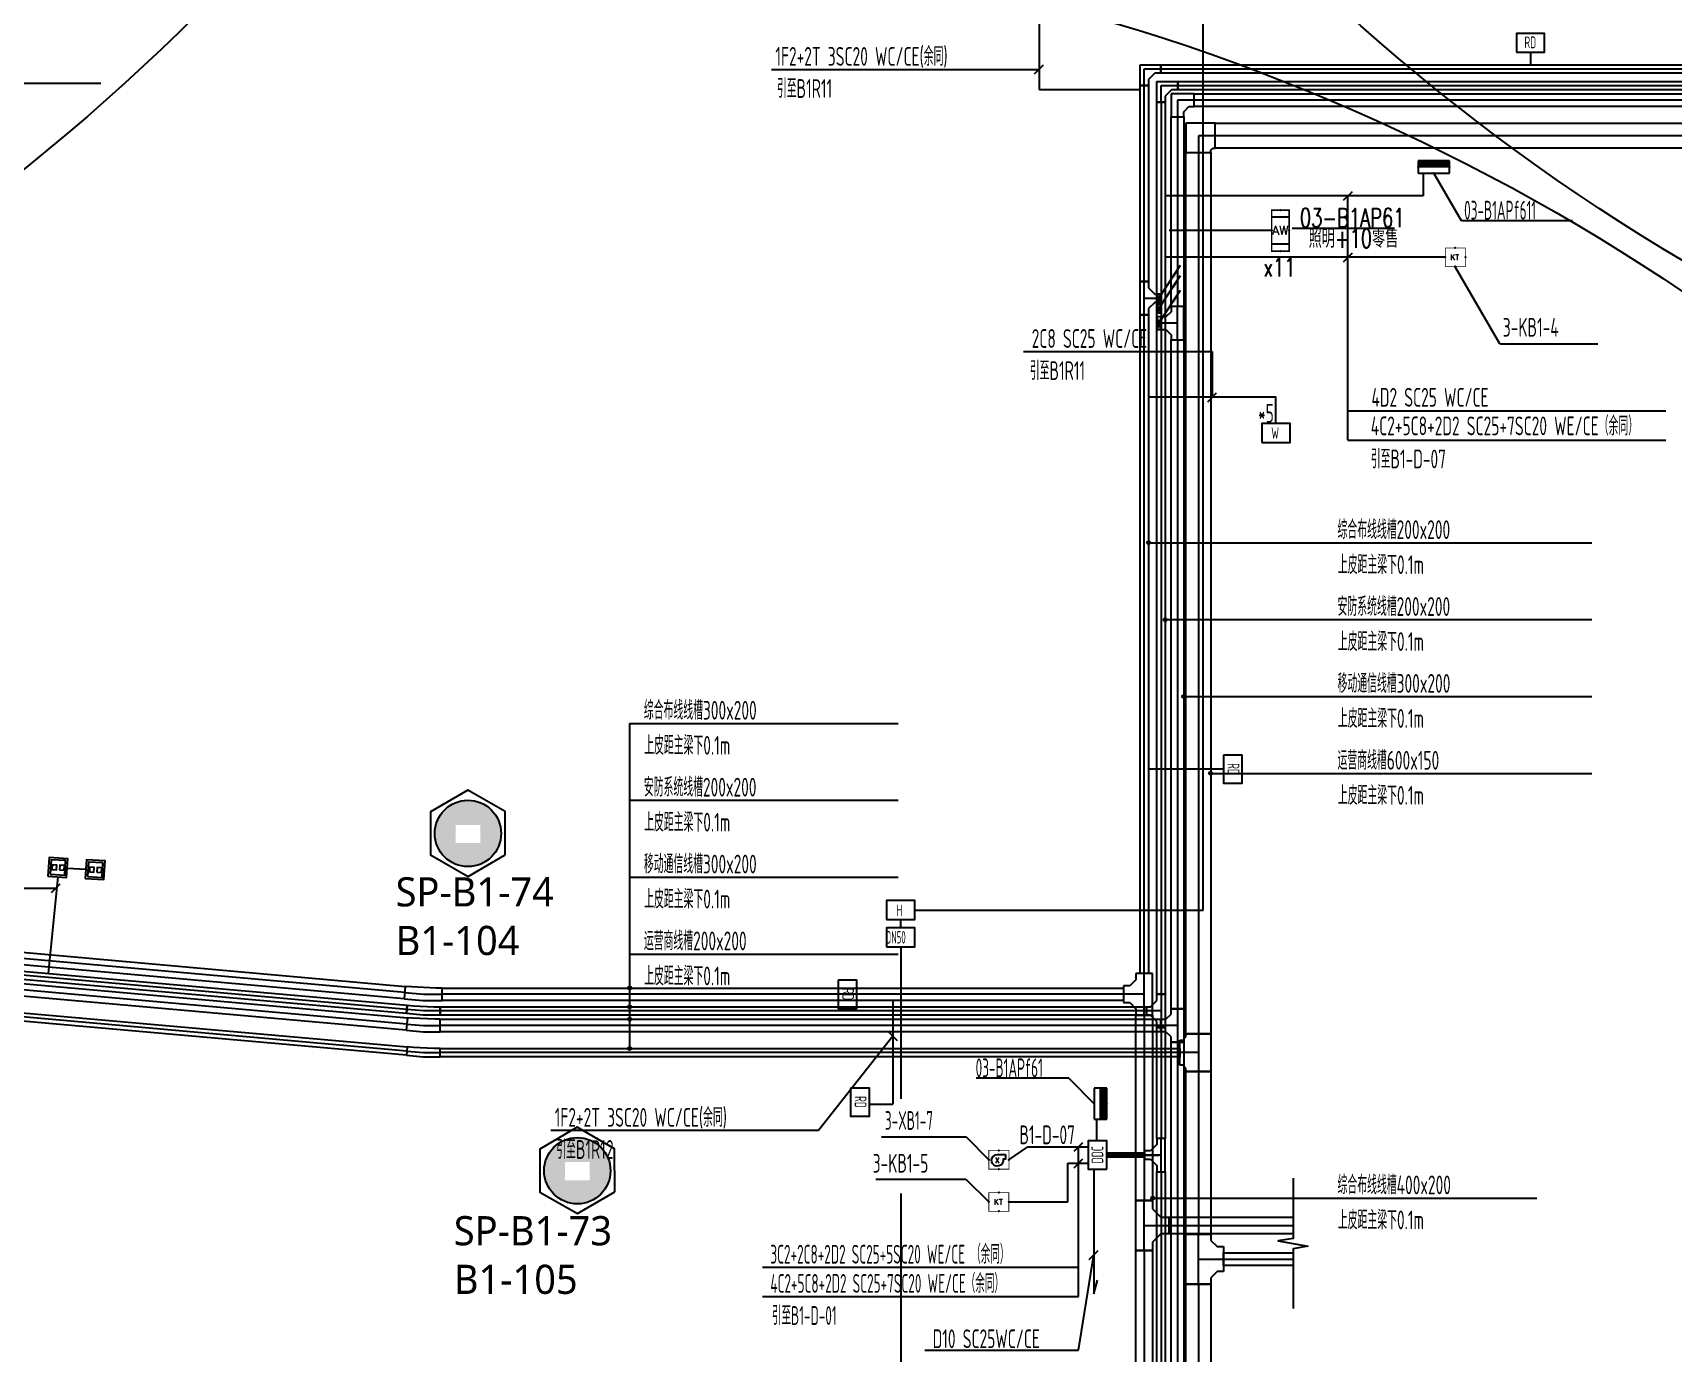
# Model space of a CAD drawing. Extents: x 0 to 3879896, y -114000 to 391286.
# Drawn here: x 2031749 to 2071112, y 225139 to 256818 of the extents above; entities that cross this region are included whole.
import ezdxf
from ezdxf.enums import TextEntityAlignment as Align

# ---------------------------------------------------------------- set-up
doc = ezdxf.new("R2010")
doc.units = 0
doc.header["$LTSCALE"] = 1000
doc.header["$MEASUREMENT"] = 0
doc.layers.get('0').update_dxf_attribs({"linetype": 'CONTINUOUS'})
for name, color, linetype in [('AP', 7, 'CONTINUOUS'), ('CABLETRAY_DOTE', 5, 'CONTINUOUS'), ('CABLETRAY_WEAK', 6, 'CONTINUOUS'), ('T-BAS', 11, '485_LINE'), ('T-BSA TEXT', 7, '485_LINE'), ('T-C-CHANNELS', 30, 'CONTINUOUS'), ('T-I-CHANNELS', 2, 'CONTINUOUS'), ('T-METER DATA', 150, 'C_LINE'), ('T-R-INTEGRATE', 1, 'CONTINUOUS'), ('T-SYSTEM BLOCK', 4, 'CONTINUOUS'), ('T-TEXT', 7, 'CONTINUOUS'), ('T-TL', 2, 'CONTINUOUS'), ('T-铁塔', 3, 'CONTINUOUS'), ('WALL', 2, 'CONTINUOUS'), ('WIRE-通讯', 4, 'CONTINUOUS')]:
    doc.layers.add(name, color=color, linetype=linetype)
doc.styles.add('_TCH_LABEL', font='COMPLEX', dxfattribs={"bigfont": 'GBCBIG'})
doc.styles.add('_TEL_DIM', font='SIMPLEX', dxfattribs={"width": 0.8, "height": 3.5, "bigfont": 'HZTXT'})
doc.styles.add('GBSTYLE', font='gbxwxt.shx', dxfattribs={"width": 0.6, "bigfont": 'gbhzfs.shx'})
doc.styles.add('HZTXT1', font='txtd.shx', dxfattribs={"width": 0.7, "bigfont": 'hztxt.shx'})
doc.styles.get("Standard").update_dxf_attribs({"font": 'GBENOR', "bigfont": 'GBCBIG'})
doc.linetypes.add('485_LINE', pattern='A,25.7,-3.58,["485",Standard,S=2.54,R=0,X=-3.2,Y=-1.27],-3.85', length=33.13)
doc.linetypes.add('C_LINE', pattern='A,25.7,-2.08,["C",Standard,S=2.54,R=0,X=-0.54,Y=-1.27],-2.35', length=30.13)

# ---------------------------------------------------------------- blocks, each defined once
blk = doc.blocks.new('空调抄费表')
at = {"layer": 'T-SYSTEM BLOCK'}
blk.add_lwpolyline([(-338, 0), (338, 0), (338, 450), (-338, 450)], close=True, dxfattribs=at)
at = {"layer": 'T-TEXT', "style": 'GBSTYLE', "width": 0.7}
blk.add_text('H', height=281, dxfattribs=at).set_placement((-106, 76))
blk = doc.blocks.new('A$C78FD1D7B')
at = {"layer": 'T-SYSTEM BLOCK'}
blk.add_lwpolyline([(-300, 0), (300, 0), (300, 400), (-300, 400)], close=True, dxfattribs=at)
at = {"layer": 'T-TEXT', "style": 'GBSTYLE', "width": 0.7}
blk.add_text('RD', height=250, dxfattribs=at).set_placement((-129, 88))
blk = doc.blocks.new('*X637')
at = {"color": 0}
for p, q in [((-250, 33), (-183, 100)), ((-250, 68), (-218, 100)), ((-247, 0), (-147, 100)), ((-212, 0), (-112, 100)), ((-177, 0), (-77, 100)), ((-141, 0), (-41, 100)), ((-106, 0), (-6, 100)), ((-71, 0), (29, 100)), ((-35, 0), (65, 100)), ((0, 0), (100, 100)), ((35, 0), (135, 100)), ((71, 0), (171, 100)), ((106, 0), (206, 100)), ((141, 0), (241, 100)), ((177, 0), (250, 73)), ((212, 0), (250, 38)), ((247, 0), (250, 3))]:
    blk.add_line(p, q, dxfattribs=at)
blk = doc.blocks.new('$equip$00001414')
for p, q in [((0.75, 0.6), (-0.75, 0.6)), ((-0.75, 0.6), (-0.75, 0)), ((-0.75, 0.3), (0.75, 0.3)), ((-0.75, 0), (0.75, 0)), ((0.75, 0), (0.75, 0.6))]:
    blk.add_line(p, q)
at = {"const_width": 0.3}
blk.add_lwpolyline([(-0.75, 0.15), (0.75, 0.15)], dxfattribs=at)
for p in [(-0.75, 0.3), (0, 0.6), (0, 0), (0.75, 0.3)]:
    blk.add_point(p)
at = {"xscale": 0.00300000000061118, "yscale": 0.00300000000061118, "zscale": 0.00300000000061118}
blk.add_blockref('*X637', (0, 0), dxfattribs=at)
at = {"style": '_TCH_LABEL', "flags": 9}
blk.add_attdef('A', (0, 0), '', height=0.00002, dxfattribs=at)
blk = doc.blocks.new('$equip_U$00000481(GZ顾恪)')
at = {"const_width": 0.06}
blk.add_lwpolyline([(-0.72, 0.67), (-0.72, -0.67), (0.72, -0.67), (0.72, 0.67)], close=True, dxfattribs=at)
for p in [(-0.72, 0), (0, 0.67), (0.72, 0), (0, -0.67)]:
    blk.add_point(p)
at = {"color": 7, "style": '_TCH_LABEL'}
blk.add_attdef('$TEXT$', text='', height=0.4, dxfattribs=at).set_placement((-0.04, 0), align=Align.MIDDLE_CENTER)
at = {"color": 7, "style": '_TEL_DIM', "flags": 1}
blk.add_attdef('A', text='', height=0.000025, dxfattribs=at).set_placement((0, 0), align=Align.MIDDLE_CENTER)
blk = doc.blocks.new('$equip_U$00000289(PC-201201232)')
at = {"const_width": 0.075}
blk.add_lwpolyline([(-0.9, 1.68), (-0.9, 0), (0.9, 0), (0.9, 1.68)], close=True, dxfattribs=at)
blk.add_lwpolyline([(0.58, 1.3), (0.58, 0.89), (0.37, 0.89, -2.805884), (-0.14, 1.3)], format="xyb", close=True)
for p in [(0, 1.68), (-0.9, 0.84), (0, 0), (0.9, 0.84)]:
    blk.add_point(p)
at = {"color": 7, "style": '_TCH_LABEL'}
blk.add_attdef('$TEXT$', text='', height=0.5, dxfattribs=at).set_placement((-0.15, 0.79), align=Align.MIDDLE_CENTER)
at = {"color": 7, "style": '_TEL_DIM', "flags": 1}
blk.add_attdef('A', text='', height=0.000025, dxfattribs=at).set_placement((0, 0), align=Align.MIDDLE_CENTER)
blk = doc.blocks.new('DDC')
at = {"layer": 'T-SYSTEM BLOCK'}
blk.add_lwpolyline([(-300, -400), (300, -400), (300, 0), (-300, 0)], close=True, dxfattribs=at)
at = {"layer": 'T-TEXT', "style": 'GBSTYLE', "width": 0.7}
blk.add_text('DDC', height=250, dxfattribs=at).set_placement((5, -324), align=Align.CENTER)
blk = doc.blocks.new('$equip_U$00000265(GZ顾恪)')
at = {"linetype": 'Continuous'}
for p, q in [((-0.54, 0.7), (-0.54, 0)), ((0.54, 0.7), (0.54, 0))]:
    blk.add_line(p, q, dxfattribs=at)
at = {"const_width": 0.06}
blk.add_lwpolyline([(-0.82, 0.7), (0.82, 0.7), (0.82, 0), (-0.82, 0)], close=True, dxfattribs=at)
for p in [(0, 0.7), (-0.82, 0.35), (0, 0), (0.82, 0.35)]:
    blk.add_point(p)
at = {"color": 7, "style": '_TCH_LABEL'}
blk.add_attdef('$TEXT$', text='', height=0.36, dxfattribs=at).set_placement((-0.004, 0.344), align=Align.MIDDLE_CENTER)
at = {"color": 7, "style": '_TCH_LABEL', "flags": 1}
blk.add_attdef('A', text='', height=0.000025, dxfattribs=at).set_placement((0, 0), align=Align.MIDDLE_CENTER)
blk = doc.blocks.new('T-D2T')
at = {"layer": 'T-SYSTEM BLOCK'}
for points in [[(0, 0), (450, 0), (450, 450), (0, 450)], [(50, 50), (400, 50), (400, 400), (50, 400)], [(87, 169), (199, 169), (199, 281), (87, 281)], [(271, 169), (383, 169), (383, 281), (271, 281)]]:
    blk.add_lwpolyline(points, close=True, dxfattribs=at)
blk = doc.blocks.new('抄表水表')
at = {"layer": 'T-SYSTEM BLOCK'}
blk.add_lwpolyline([(-338, 0), (338, 0), (338, 450), (-338, 450)], close=True, dxfattribs=at)
at = {"layer": 'T-TEXT', "style": 'GBSTYLE', "width": 0.7}
blk.add_text('W', height=281, dxfattribs=at).set_placement((-113, 83))

msp = doc.modelspace()

# ---------------------------------------------------------------- hatches: boundary and pattern name
at = {"layer": 'T-SYSTEM BLOCK'}
h = msp.add_hatch(color=256, dxfattribs=at)
edge = h.paths.add_edge_path()
edge.add_arc((2058771.4, 250450.5), 52.5, 0, 360)
h.paths.add_polyline_path([(2059154.1, 250939.1), (2059286.6, 251244.4), (2059061.7, 250999)])
h = msp.add_hatch(color=256, dxfattribs=at)
edge = h.paths.add_edge_path()
edge.add_arc((2058771.4, 250450.5), 52.5, 0, 360)
h.paths.add_polyline_path([(2059154.1, 250939.1), (2059286.6, 251244.4), (2059061.7, 250999)])
h = msp.add_hatch(color=256, dxfattribs=at)
edge = h.paths.add_edge_path()
edge.add_arc((2058771.4, 250200.5), 52.5, 0, 360)
h.paths.add_polyline_path([(2059154.1, 250689.1), (2059286.6, 250994.4), (2059061.7, 250749)])
h = msp.add_hatch(color=256, dxfattribs=at)
edge = h.paths.add_edge_path()
edge.add_arc((2058771.4, 250200.5), 52.5, 0, 360)
h.paths.add_polyline_path([(2059154.1, 250689.1), (2059286.6, 250994.4), (2059061.7, 250749)])
h = msp.add_hatch(color=256, dxfattribs=at)
edge = h.paths.add_edge_path()
edge.add_arc((2058771.4, 249850.5), 52.5, 0, 360)
h.paths.add_polyline_path([(2059154.1, 250339.1), (2059286.6, 250644.4), (2059061.7, 250399)])
h = msp.add_hatch(color=256, dxfattribs=at)
edge = h.paths.add_edge_path()
edge.add_arc((2058771.4, 249850.5), 52.5, 0, 360)
h.paths.add_polyline_path([(2059154.1, 250339.1), (2059286.6, 250644.4), (2059061.7, 250399)])
at = {"layer": 'T-TEXT', "linetype": 'ByBlock'}
h = msp.add_hatch(color=256, dxfattribs=at)
edge = h.paths.add_edge_path()
edge.add_arc((2058520.4, 244584), 37.5, 0, 360)
h = msp.add_hatch(color=256, dxfattribs=at)
edge = h.paths.add_edge_path()
edge.add_arc((2058921.4, 242739.4), 37.5, 0, 360)
h = msp.add_hatch(color=256, dxfattribs=at)
edge = h.paths.add_edge_path()
edge.add_arc((2059365.7, 240894.8), 37.5, 0, 360)
h = msp.add_hatch(color=256, dxfattribs=at)
edge = h.paths.add_edge_path()
edge.add_arc((2060010.1, 239050.2), 37.5, 0, 360)
h = msp.add_hatch(color=256, dxfattribs=at)
edge = h.paths.add_edge_path()
edge.add_arc((2046070, 233902.7), 37.5, 0, 360)
h = msp.add_hatch(color=256, dxfattribs=at)
edge = h.paths.add_edge_path()
edge.add_arc((2046070, 233450.5), 37.5, 0, 360)
h = msp.add_hatch(color=256, dxfattribs=at)
edge = h.paths.add_edge_path()
edge.add_arc((2046070, 233150.5), 37.5, 0, 360)
h = msp.add_hatch(color=256, dxfattribs=at)
edge = h.paths.add_edge_path()
edge.add_arc((2046070, 232448.4), 37.5, 0, 360)
h = msp.add_hatch(color=256, dxfattribs=at)
edge = h.paths.add_edge_path()
edge.add_arc((2058620.4, 228862.6), 37.5, 0, 360)
at = {"layer": 'WALL', "linetype": 'ByBlock'}
h = msp.add_hatch(dxfattribs=at)
h.set_pattern_fill('ESCHER', color=3)
h.set_pattern_definition([(60, (-835058.281, -2164157.518), (-30.47999999, -7e-09), [27.94, -2.54]), (180, (-835058.281, -2164157.518), (15.24, -26.3964543), [27.94, -2.54]), (300, (-835058.281, -2164157.518), (30.47999999, -7e-09), [27.94, -2.54]), (60, (-835055.741, -2164157.518), (-30.47999999, -7e-09), [5.08, -25.4]), (300, (-835055.741, -2164157.518), (30.47999999, -7e-09), [5.08, -25.4]), (60, (-835059.551, -2164155.318), (-30.47999999, -7e-09), [5.08, -25.4]), (180, (-835059.551, -2164155.318), (15.24, -26.3964543), [5.08, -25.4]), (300, (-835059.551, -2164159.717), (30.47999999, -7e-09), [5.08, -25.4]), (180, (-835059.551, -2164159.717), (15.24, -26.3964543), [5.08, -25.4]), (60, (-835068.441, -2164157.518), (-30.47999999, -7e-09), [5.08, -25.4]), (300, (-835068.441, -2164157.518), (30.47999999, -7e-09), [5.08, -25.4]), (60, (-835053.201, -2164166.316), (-30.47999999, -7e-09), [5.08, -25.4]), (180, (-835053.201, -2164166.316), (15.24, -26.3964543), [5.08, -25.4]), (300, (-835053.201, -2164148.72), (30.47999999, -7e-09), [5.08, -25.4]), (180, (-835053.201, -2164148.72), (15.24, -26.3964543), [5.08, -25.4]), (0, (-835053.201, -2164153.118), (-15.24, 26.3964543), [17.78, -12.7]), (0, (-835053.201, -2164161.917), (-15.24, 26.3964543), [17.78, -12.7]), (120, (-835057.011, -2164150.918), (-30.47999999, 7e-09), [17.78, -12.7]), (120, (-835064.631, -2164155.318), (-30.47999999, 7e-09), [17.78, -12.7]), (240, (-835064.631, -2164159.717), (15.23999999, -26.3964543), [17.78, -12.7]), (240, (-835057.011, -2164164.117), (15.23999999, -26.3964543), [17.78, -12.7])])
h.paths.add_polyline_path([(2041393.5, 237608.6, 1), (2042985.4, 237608.6, 1)])
h.paths.add_polyline_path([(2042483.9, 237813.6), (2042483.9, 237379.1), (2041895.8, 237379.1), (2041895.8, 237813.6)], flags=16)
h = msp.add_hatch(dxfattribs=at)
h.set_pattern_fill('ESCHER', color=3)
h.set_pattern_definition([(60, (-832432.923, -2172248.266), (-30.47999999, -7e-09), [27.94, -2.54]), (180, (-832432.923, -2172248.266), (15.24, -26.3964543), [27.94, -2.54]), (300, (-832432.923, -2172248.266), (30.47999999, -7e-09), [27.94, -2.54]), (60, (-832430.383, -2172248.266), (-30.47999999, -7e-09), [5.08, -25.4]), (300, (-832430.383, -2172248.266), (30.47999999, -7e-09), [5.08, -25.4]), (60, (-832434.193, -2172246.066), (-30.47999999, -7e-09), [5.08, -25.4]), (180, (-832434.193, -2172246.066), (15.24, -26.3964543), [5.08, -25.4]), (300, (-832434.193, -2172250.466), (30.47999999, -7e-09), [5.08, -25.4]), (180, (-832434.193, -2172250.466), (15.24, -26.3964543), [5.08, -25.4]), (60, (-832443.083, -2172248.266), (-30.47999999, -7e-09), [5.08, -25.4]), (300, (-832443.083, -2172248.266), (30.47999999, -7e-09), [5.08, -25.4]), (60, (-832427.843, -2172257.065), (-30.47999999, -7e-09), [5.08, -25.4]), (180, (-832427.843, -2172257.065), (15.24, -26.3964543), [5.08, -25.4]), (300, (-832427.843, -2172239.467), (30.47999999, -7e-09), [5.08, -25.4]), (180, (-832427.843, -2172239.467), (15.24, -26.3964543), [5.08, -25.4]), (0, (-832427.843, -2172243.867), (-15.24, 26.3964543), [17.78, -12.7]), (0, (-832427.843, -2172252.665), (-15.24, 26.3964543), [17.78, -12.7]), (120, (-832431.653, -2172241.667), (-30.47999999, 7e-09), [17.78, -12.7]), (120, (-832439.273, -2172246.066), (-30.47999999, 7e-09), [17.78, -12.7]), (240, (-832439.273, -2172250.466), (15.23999999, -26.3964543), [17.78, -12.7]), (240, (-832431.653, -2172254.865), (15.23999999, -26.3964543), [17.78, -12.7])])
h.paths.add_polyline_path([(2044018.9, 229517.9, 1), (2045610.8, 229517.9, 1)])
h.paths.add_polyline_path([(2045109.2, 229722.8), (2045109.2, 229288.3), (2044521.2, 229288.3), (2044521.2, 229722.8)], flags=16)

# ---------------------------------------------------------------- linework, layer by layer
at = {"layer": 'CABLETRAY_DOTE'}
for p, q in [((2058420.4, 255550.5, 0), (2058420.4, 255950.5, 0)), ((2058420.4, 255950.5, 0), (2058820.4, 255950.5, 0)), ((2058820.4, 255950.5, 0), (2085171.4, 255950.5, 0)), ((2058420.4, 250850.5, 0), (2058420.4, 255550.5, 0)), ((2058821.4, 255150.5, 0), (2058821.4, 255550.5, 0)), ((2058821.4, 255550.5, 0), (2059221.4, 255550.5, 0)), ((2059221.4, 255550.5, 0), (2085571.4, 255550.5, 0)), ((2058821.4, 255150.5, 0), (2058821.4, 233750.5, 0)), ((2060120.4, 254350.5, 0), (2059720.4, 254350.5, 0)), ((2059720.4, 254350.5, 0), (2059720.4, 253950.5, 0)), ((2089657.2, 254350.5, 0), (2060120.4, 254350.5, 0)), ((2059720.4, 253950.5, 0), (2059720.4, 232800.5, 0)), ((2058420.4, 250050.5, 0), (2058420.4, 250850.5, 0)), ((2058420.4, 250450.5, 0), (2058820.4, 250450.5, 0)), ((2058420.4, 234250.5, 0), (2058420.4, 250050.5, 0)), ((2040673.2, 233790.4, 0), (2026108.9, 235087.2, 0)), ((2040723, 233386, 0), (2025659.1, 234727.3, 0)), ((2058420.4, 233250.5, 0), (2058420.4, 234250.5, 0)), ((2040723, 232386, 0), (2024651, 233817.1, 0)), ((2040673.2, 233790.4, 0), (2041121.4, 233750.5, 0)), ((2041121.4, 233750.5, 0), (2041571.4, 233750.5, 0)), ((2057920.4, 233750.5, 0), (2041571.4, 233750.5, 0)), ((2058420.4, 233750.5, 0), (2057920.4, 233750.5, 0)), ((2058821.4, 233750.5, 0), (2058821.4, 232950.5, 0)), ((2041121.4, 233350.5, 0), (2040723, 233386, 0)), ((2041521.4, 233350.5, 0), (2041121.4, 233350.5, 0)), ((2058470.4, 233350.5, 0), (2041521.4, 233350.5, 0)), ((2058420.4, 233250.5, 0), (2058420.4, 228800.5, 0)), ((2058821.4, 233350.5, 0), (2058421.4, 233350.5, 0)), ((2059720.4, 232800.5, 0), (2059720.4, 231900.5, 0)), ((2040723, 232386, 0), (2041121.4, 232350.5, 0)), ((2041121.4, 232350.5, 0), (2041521.4, 232350.5, 0)), ((2059270.4, 232350.5, 0), (2041521.4, 232350.5, 0)), ((2059720.4, 232350.5, 0), (2059270.4, 232350.5, 0)), ((2059720.4, 231900.5, 0), (2059720.4, 227996.3, 0)), ((2058420.4, 227600.5, 0), (2058420.4, 228800.5, 0)), ((2058420.4, 228200.5, 0), (2059020.4, 228200.5, 0)), ((2059020.4, 228200.5, 0), (2061991.4, 228200.5, 0)), ((2059720.4, 226796.3, 0), (2059720.4, 227996.3, 0)), ((2058420.4, 227600.5, 0), (2058420.4, 205650.5, 0)), ((2059720.4, 227396.3, 0), (2060320.4, 227396.3, 0)), ((2060320.4, 227396.3, 0), (2061991.4, 227396.3, 0)), ((2059720.4, 226796.3, 0), (2059720.4, 198050.5, 0))]:
    msp.add_line(p, q, dxfattribs=at)
at = {"layer": 'CABLETRAY_DOTE', "linetype": 'ByBlock'}
for p, q in [((2059615.7, 255200.5, 0), (2059215.7, 255200.5, 0)), ((2059215.7, 255200.5, 0), (2059215.7, 254800.5, 0)), ((2085921.4, 255200.5, 0), (2059615.7, 255200.5, 0)), ((2059215.7, 254800.5, 0), (2059215.7, 250250.5, 0)), ((2059215.7, 249450.5, 0), (2059215.7, 250250.5, 0)), ((2059215.7, 249850.5, 0), (2058815.7, 249850.5, 0)), ((2059215.7, 249450.5, 0), (2059215.7, 233400.5, 0)), ((2040723, 233036, 0), (2025305.1, 234408.8, 0)), ((2040723, 233036, 0), (2041121.4, 233000.5, 0)), ((2059215.7, 233400.5, 0), (2059215.7, 232600.5, 0)), ((2041121.4, 233000.5, 0), (2041521.4, 233000.5, 0)), ((2058815.7, 233000.5, 0), (2041521.4, 233000.5, 0)), ((2059215.7, 233000.5, 0), (2058815.7, 233000.5, 0)), ((2058821.4, 232950.5, 0), (2058821.4, 230293.7, 0)), ((2059215.7, 232600.5, 0), (2059215.7, 204900.5, 0)), ((2058821.4, 229493.7, 0), (2058821.4, 230293.7, 0)), ((2058421.4, 229893.7, 0), (2057520.4, 229893.7, 0)), ((2058821.4, 229893.7, 0), (2058421.4, 229893.7, 0)), ((2058821.4, 229493.7, 0), (2058821.4, 205250.5, 0))]:
    msp.add_line(p, q, dxfattribs=at)
at = {"layer": 'CABLETRAY_WEAK'}
for p, q in [((2058721.4, 255150.5, 0), (2058721.4, 255650.5, 0)), ((2058721.4, 255650.5, 0), (2059221.4, 255650.5, 0)), ((2059221.4, 255650.5, 0), (2059221.4, 255450.5, 0)), ((2059221.4, 255450.5, 0), (2059221.4, 255650.5, 0)), ((2059221.4, 255650.5, 0), (2085571.4, 255650.5, 0)), ((2058721.4, 233750.5, 0), (2058721.4, 255150.5, 0)), ((2058721.4, 255150.5, 0), (2058921.4, 255150.5, 0)), ((2058921.4, 255150.5, 0), (2058721.4, 255150.5, 0)), ((2059071.4, 255450.5, 0), (2058921.4, 255300.5, 0)), ((2058921.4, 255300.5, 0), (2058921.4, 255150.5, 0)), ((2058921.4, 255150.5, 0), (2058921.4, 233750.5, 0)), ((2059221.4, 255450.5, 0), (2059071.4, 255450.5, 0)), ((2085571.4, 255450.5, 0), (2059221.4, 255450.5, 0)), ((2058821.4, 250100.5, 0), (2058721.4, 250300.5, 0)), ((2058821.4, 250300.5, 0), (2058721.4, 250100.5, 0)), ((2040714.2, 233286.3, 0), (2025650.2, 234627.7, 0)), ((2025667.9, 234826.9, 0), (2040731.9, 233485.6, 0)), ((2040731.9, 233485.6, 0), (2040714.2, 233286.3, 0)), ((2040714.2, 233286.3, 0), (2040731.9, 233485.6, 0)), ((2040731.9, 233485.6, 0), (2040881.3, 233472.3, 0)), ((2040881.3, 233472.3, 0), (2041371.4, 233450.5, 0)), ((2041371.4, 233450.5, 0), (2041521.4, 233450.5, 0)), ((2041521.4, 233250.5, 0), (2041521.4, 233450.5, 0)), ((2041521.4, 233450.5, 0), (2058470.4, 233450.5, 0)), ((2041521.4, 233450.5, 0), (2041521.4, 233250.5, 0)), ((2058421.4, 233250.5, 0), (2058421.4, 233450.5, 0)), ((2058421.4, 233450.5, 0), (2058571.4, 233450.5, 0)), ((2058470.4, 233450.5, 0), (2058470.4, 233250.5, 0)), ((2058571.4, 233450.5, 0), (2058721.4, 233600.5, 0)), ((2058921.4, 233750.5, 0), (2058721.4, 233750.5, 0)), ((2058721.4, 233600.5, 0), (2058721.4, 233750.5, 0)), ((2058721.4, 233750.5, 0), (2058921.4, 233750.5, 0)), ((2058921.4, 233750.5, 0), (2058921.4, 232950.5, 0)), ((2041117, 233250.5, 0), (2040714.2, 233286.3, 0)), ((2041521.4, 233250.5, 0), (2041117, 233250.5, 0)), ((2058470.4, 233250.5, 0), (2041521.4, 233250.5, 0)), ((2058571.4, 233250.5, 0), (2058421.4, 233250.5, 0)), ((2058721.4, 233100.5, 0), (2058571.4, 233250.5, 0)), ((2058721.4, 232950.5, 0), (2058721.4, 233100.5, 0)), ((2058921.4, 232950.5, 0), (2058721.4, 232950.5, 0))]:
    msp.add_line(p, q, dxfattribs=at)
at = {"layer": 'CABLETRAY_WEAK', "linetype": 'ByBlock'}
for p, q in [((2058721.4, 230293.7, 0), (2058721.4, 232950.5, 0)), ((2058721.4, 232950.5, 0), (2058921.4, 232950.5, 0)), ((2058921.4, 232950.5, 0), (2058921.4, 230293.7, 0)), ((2058921.4, 230293.7, 0), (2058721.4, 230293.7, 0)), ((2058921.4, 230293.7, 0), (2058721.4, 230293.7, 0)), ((2058721.4, 230293.7, 0), (2058721.4, 230143.7, 0)), ((2058921.4, 229493.7, 0), (2058921.4, 230293.7, 0)), ((2057520.4, 229843.7, 0), (2057520.4, 229943.7, 0)), ((2057520.4, 229943.7, 0), (2058421.4, 229943.7, 0)), ((2058571.4, 229993.7, 0), (2058421.4, 229993.7, 0)), ((2058421.4, 229993.7, 0), (2058421.4, 229793.7, 0)), ((2058421.4, 229943.7, 0), (2058421.4, 229843.7, 0)), ((2058721.4, 230143.7, 0), (2058571.4, 229993.7, 0)), ((2058421.4, 229843.7, 0), (2057520.4, 229843.7, 0)), ((2058421.4, 229793.7, 0), (2058571.4, 229793.7, 0)), ((2058571.4, 229793.7, 0), (2058721.4, 229643.7, 0)), ((2058721.4, 229643.7, 0), (2058721.4, 229493.7, 0)), ((2058721.4, 205250.5, 0), (2058721.4, 229493.7, 0)), ((2058721.4, 229493.7, 0), (2058921.4, 229493.7, 0)), ((2058721.4, 229493.7, 0), (2058921.4, 229493.7, 0)), ((2058921.4, 229493.7, 0), (2058921.4, 205250.5, 0))]:
    msp.add_line(p, q, dxfattribs=at)
at = {"layer": 'CABLETRAY_WEAK', "elevation": 0}
msp.add_lwpolyline([(2058721.4, 250300.5), (2058721.4, 250100.5), (2058821.4, 250100.5), (2058821.4, 250300.5)], close=True, dxfattribs=at)
at = {"layer": 'T-BAS', "linetype": 'ByBlock'}
for p, q in [((2065115, 253450.5, 0), (2065115, 252908.9, 0)), ((2066027.9, 252304, 0), (2065366, 253450.5, 0)), ((2065115, 252908.9, 0), (2058921.4, 252908.9)), ((2068698.3, 252304, 0), (2066027.9, 252304, 0)), ((2065642.6, 251431.8), (2058921.4, 251431.8)), ((2066949.1, 249360.2), (2065883, 251206.8)), ((2066949.1, 249360.2), (2069299.6, 249360.2)), ((2056609.9, 231736), (2054386.1, 231736)), ((2056609.9, 231736, 0), (2057220.4, 231125.5, 0)), ((2057275.8, 230750.5, 0), (2057275.8, 230231.2, 0)), ((2052112.3, 230327.1, 3448.2), (2054144.6, 230327.1, 3448.2)), ((2054144.6, 230327.1, 3448.2), (2054691, 229780.7, 3448.2)), ((2055171.8, 229780.7, 3448.2), (2055623.9, 230092.1, 2376.8)), ((2055623.9, 230092.1, 2376.8), (2057070.4, 230092.1, 0)), ((2056588.2, 228767.8, 0), (2056588.2, 229695.2)), ((2056588.2, 229695.2, 792.2), (2057070.4, 229695.2, 0)), ((2051977.5, 229314.2, 0), (2054141.6, 229314.2, 0)), ((2054141.6, 229314.2, 0), (2054688, 228767.8, 0)), ((2055168.7, 228767.8, 0), (2056588.2, 228767.8, 0))]:
    msp.add_line(p, q, dxfattribs=at)
at = {"layer": 'T-BAS', "color": 1, "linetype": 'ByBlock'}
for p, q in [((2057206.3, 229556.2, 0), (2057205.8, 226563.5, 0)), ((2057205.8, 226563.5, 0), (2057295.8, 226892))]:
    msp.add_line(p, q, dxfattribs=at)
at = {"layer": 'T-BSA TEXT', "linetype": 'ByBlock'}
for p, q in [((2049472.7, 255941.9), (2055894, 255941.9)), ((2055788, 255835.9), (2056000.1, 256048)), ((2027019.9, 255612.7), (2033384.3, 255612.7)), ((2063200.4, 252802.9), (2063412.6, 253015)), ((2063306.5, 247048.3), (2063306.5, 252908.9)), ((2063200.4, 251325.8), (2063412.6, 251537.9)), ((2055524.8, 249173.3, 0), (2060049.9, 249173.3, 0)), ((2060049.9, 249173.3, 0), (2060049.9, 248074.4)), ((2059943.8, 247968.3, 0), (2060155.9, 248180.4, 0)), ((2063306.5, 247747.8), (2070938.3, 247747.8)), ((2063306.5, 247048.3), (2070938.3, 247048.3)), ((2028136.4, 236297.1, 0), (2032300.3, 236297.1, 0)), ((2032194.3, 236191.1, 0), (2032406.4, 236403.2, 0)), ((2050599.2, 230486.5), (2052383.6, 232750.5)), ((2052277.5, 232856.5), (2052489.6, 232644.4)), ((2044177.9, 230486.5), (2050599.2, 230486.5)), ((2056736.6, 229986.1), (2056948.8, 230198.2)), ((2056842.7, 226502.4), (2056842.7, 230092.1)), ((2056736.6, 229589.2), (2056948.8, 229801.3)), ((2057099.3, 227388.5, 0), (2057311.4, 227600.7, 0)), ((2049256.3, 227202.4, 0), (2056842.7, 227202.4)), ((2056837.2, 225214.9, 0), (2057206, 227495.2, 0)), ((2049256.3, 226502.4, 0), (2056842.7, 226502.4)), ((2053152.6, 225214.9, 0), (2056837.2, 225214.9, 0))]:
    msp.add_line(p, q, dxfattribs=at)
at = {"layer": 'T-C-CHANNELS'}
for p, q in [((2060120.4, 254650.5, 0), (2059420.4, 254650.5, 0)), ((2059420.4, 254650.5, 0), (2059420.4, 253950.5, 0)), ((2060120.4, 254050.5, 0), (2060120.4, 254650.5, 0)), ((2060120.4, 254650.5, 0), (2089657.2, 254650.5, 0)), ((2060120.4, 254050.5, 0), (2060120.4, 254650.5, 0)), ((2059420.4, 253950.5, 0), (2060020.4, 253950.5, 0)), ((2059420.4, 232800.5, 0), (2059420.4, 253950.5, 0)), ((2059420.4, 253950.5, 0), (2060020.4, 253950.5, 0)), ((2060020.4, 254000.5, 0), (2060070.4, 254050.5, 0)), ((2060020.4, 253950.5, 0), (2060020.4, 254000.5, 0)), ((2060020.4, 253950.5, 0), (2060020.4, 232800.5, 0)), ((2060070.4, 254050.5, 0), (2060120.4, 254050.5, 0)), ((2089657.2, 254050.5, 0), (2060120.4, 254050.5, 0)), ((2024659.9, 233916.7, 0), (2040731.9, 232485.6, 0)), ((2040714.2, 232286.3, 0), (2024642.2, 233717.5, 0)), ((2059270.4, 232050.5, 0), (2059270.4, 232650.5, 0)), ((2059270.4, 232650.5, 0), (2059345.4, 232650.5, 0)), ((2059345.4, 232650.5, 0), (2059420.4, 232725.5, 0)), ((2059420.4, 232725.5, 0), (2059420.4, 232800.5, 0)), ((2059420.4, 232800.5, 0), (2060020.4, 232800.5, 0)), ((2060020.4, 232800.5, 0), (2059420.4, 232800.5, 0)), ((2060020.4, 232800.5, 0), (2060020.4, 231900.5, 0)), ((2040731.9, 232485.6, 0), (2040714.2, 232286.3, 0)), ((2040731.9, 232485.6, 0), (2040714.2, 232286.3, 0)), ((2040714.2, 232286.3, 0), (2041117, 232250.5, 0)), ((2040881.3, 232472.3, 0), (2040731.9, 232485.6, 0)), ((2041371.4, 232450.5, 0), (2040881.3, 232472.3, 0)), ((2041117, 232250.5, 0), (2041521.4, 232250.5, 0)), ((2041521.4, 232450.5, 0), (2041371.4, 232450.5, 0)), ((2041521.4, 232250.5, 0), (2041521.4, 232450.5, 0)), ((2041521.4, 232450.5, 0), (2059270.4, 232450.5, 0)), ((2041521.4, 232250.5, 0), (2041521.4, 232450.5, 0)), ((2059270.4, 232250.5, 0), (2041521.4, 232250.5, 0)), ((2059270.4, 232450.5, 0), (2059270.4, 232250.5, 0)), ((2059345.4, 232050.5, 0), (2059270.4, 232050.5, 0)), ((2059420.4, 231975.5, 0), (2059345.4, 232050.5, 0)), ((2059420.4, 231900.5, 0), (2059420.4, 231975.5, 0)), ((2060020.4, 231900.5, 0), (2059420.4, 231900.5, 0)), ((2059420.4, 227996.3, 0), (2059420.4, 231900.5, 0)), ((2059420.4, 231900.5, 0), (2060020.4, 231900.5, 0)), ((2060020.4, 231900.5, 0), (2060020.4, 227996.3, 0)), ((2060020.4, 227996.3, 0), (2059420.4, 227996.3, 0)), ((2059420.4, 226796.3, 0), (2059420.4, 227996.3, 0)), ((2059420.4, 227996.3, 0), (2060020.4, 227996.3, 0)), ((2060020.4, 227996.3, 0), (2060020.4, 227846.3, 0)), ((2060020.4, 227846.3, 0), (2060170.4, 227696.3, 0)), ((2060170.4, 227696.3, 0), (2060320.4, 227696.3, 0)), ((2060320.4, 227696.3, 0), (2060320.4, 227096.3, 0)), ((2060320.4, 227246.3, 0), (2060320.4, 227546.3, 0)), ((2060320.4, 227546.3, 0), (2061991.4, 227546.3, 0)), ((2061991.4, 227546.3, 0), (2061991.4, 227246.3, 0)), ((2061991.4, 227246.3, 0), (2060320.4, 227246.3, 0)), ((2059420.4, 198050.5, 0), (2059420.4, 226796.3, 0)), ((2059420.4, 226796.3, 0), (2060020.4, 226796.3, 0)), ((2060020.4, 226796.3, 0), (2059420.4, 226796.3, 0)), ((2060170.4, 227096.3, 0), (2060020.4, 226946.3, 0)), ((2060020.4, 226946.3, 0), (2060020.4, 226796.3, 0)), ((2060020.4, 226796.3, 0), (2060020.4, 198050.5, 0)), ((2060320.4, 227096.3, 0), (2060170.4, 227096.3, 0))]:
    msp.add_line(p, q, dxfattribs=at)
at = {"layer": 'T-I-CHANNELS'}
for p, q in [((2058320.4, 255550.5, 0), (2058320.4, 256050.5, 0)), ((2058320.4, 256050.5, 0), (2058820.4, 256050.5, 0)), ((2058820.4, 255850.5, 0), (2058820.4, 256050.5, 0)), ((2058820.4, 256050.5, 0), (2085171.4, 256050.5, 0)), ((2058820.4, 256050.5, 0), (2058820.4, 255850.5, 0)), ((2058520.4, 255550.5, 0), (2058320.4, 255550.5, 0)), ((2058320.4, 255550.5, 0), (2058520.4, 255550.5, 0)), ((2058320.4, 250850.5, 0), (2058320.4, 255550.5, 0)), ((2058670.4, 255850.5, 0), (2058520.4, 255700.5, 0)), ((2058520.4, 255700.5, 0), (2058520.4, 255550.5, 0)), ((2058520.4, 255550.5, 0), (2058520.4, 250850.5, 0)), ((2058820.4, 255850.5, 0), (2058670.4, 255850.5, 0)), ((2085171.4, 255850.5, 0), (2058820.4, 255850.5, 0)), ((2058520.4, 250850.5, 0), (2058320.4, 250850.5, 0)), ((2058320.4, 250050.5, 0), (2058320.4, 250850.5, 0)), ((2058320.4, 250850.5, 0), (2058520.4, 250850.5, 0)), ((2058520.4, 250850.5, 0), (2058520.4, 250700.5, 0)), ((2058520.4, 250700.5, 0), (2058670.4, 250550.5, 0)), ((2058670.4, 250350.5, 0), (2058520.4, 250200.5, 0)), ((2058670.4, 250550.5, 0), (2058820.4, 250550.5, 0)), ((2058820.4, 250350.5, 0), (2058670.4, 250350.5, 0)), ((2058821.4, 250350.5, 0), (2058721.4, 250550.5, 0)), ((2058821.4, 250550.5, 0), (2058721.4, 250350.5, 0)), ((2058820.4, 250550.5, 0), (2058820.4, 250350.5, 0)), ((2058320.4, 250050.5, 0), (2058520.4, 250050.5, 0)), ((2058320.4, 234250.5, 0), (2058320.4, 250050.5, 0)), ((2058520.4, 250050.5, 0), (2058320.4, 250050.5, 0)), ((2058520.4, 250200.5, 0), (2058520.4, 250050.5, 0)), ((2058520.4, 250050.5, 0), (2058520.4, 234250.5, 0)), ((2026122.2, 235236.7, 0), (2040686.5, 233939.8, 0)), ((2040659.9, 233641, 0), (2026095.6, 234937.8, 0)), ((2058620.4, 234250.5, 0), (2058220.4, 234250.5, 0)), ((2058220.4, 234250.5, 0), (2058220.4, 234100.5, 0)), ((2058520.4, 234250.5, 0), (2058320.4, 234250.5, 0)), ((2058620.4, 233250.5, 0), (2058620.4, 234250.5, 0)), ((2040686.5, 233939.8, 0), (2040659.9, 233641, 0)), ((2040686.5, 233939.8, 0), (2040659.9, 233641, 0)), ((2040835.9, 233926.5, 0), (2040686.5, 233939.8, 0)), ((2041421.4, 233900.5, 0), (2040835.9, 233926.5, 0)), ((2041571.4, 233900.5, 0), (2041421.4, 233900.5, 0)), ((2041571.4, 233600.5, 0), (2041571.4, 233900.5, 0)), ((2041571.4, 233900.5, 0), (2057920.4, 233900.5, 0)), ((2041571.4, 233600.5, 0), (2041571.4, 233900.5, 0)), ((2058070.4, 233950.5, 0), (2057920.4, 233950.5, 0)), ((2057920.4, 233950.5, 0), (2057920.4, 233550.5, 0)), ((2057920.4, 233900.5, 0), (2057920.4, 233600.5, 0)), ((2058220.4, 234100.5, 0), (2058070.4, 233950.5, 0)), ((2040659.9, 233641, 0), (2041114.8, 233600.5, 0)), ((2041114.8, 233600.5, 0), (2041571.4, 233600.5, 0)), ((2057920.4, 233600.5, 0), (2041571.4, 233600.5, 0)), ((2057920.4, 233550.5, 0), (2058070.4, 233550.5, 0)), ((2058070.4, 233550.5, 0), (2058220.4, 233400.5, 0)), ((2058220.4, 233400.5, 0), (2058220.4, 233250.5, 0)), ((2058220.4, 228800.5, 0), (2058220.4, 233250.5, 0)), ((2058220.4, 233250.5, 0), (2058620.4, 233250.5, 0)), ((2058220.4, 233250.5, 0), (2058620.4, 233250.5, 0)), ((2058620.4, 233250.5, 0), (2058620.4, 228800.5, 0)), ((2058620.4, 228800.5, 0), (2058220.4, 228800.5, 0)), ((2058220.4, 227600.5, 0), (2058220.4, 228800.5, 0)), ((2058220.4, 228800.5, 0), (2058620.4, 228800.5, 0)), ((2058620.4, 228800.5, 0), (2058620.4, 228600.5, 0)), ((2058620.4, 228600.5, 0), (2058820.4, 228400.5, 0)), ((2058820.4, 228400.5, 0), (2059020.4, 228400.5, 0)), ((2059020.4, 228000.5, 0), (2059020.4, 228400.5, 0)), ((2059020.4, 228400.5, 0), (2061991.4, 228400.5, 0)), ((2059020.4, 228400.5, 0), (2059020.4, 228000.5, 0)), ((2061991.4, 228400.5, 0), (2061991.4, 228000.5, 0)), ((2058820.4, 228000.5, 0), (2058620.4, 227800.5, 0)), ((2059020.4, 228000.5, 0), (2058820.4, 228000.5, 0)), ((2061991.4, 228000.5, 0), (2059020.4, 228000.5, 0)), ((2058220.4, 205650.5, 0), (2058220.4, 227600.5, 0)), ((2058220.4, 227600.5, 0), (2058620.4, 227600.5, 0)), ((2058620.4, 227600.5, 0), (2058220.4, 227600.5, 0)), ((2058620.4, 227800.5, 0), (2058620.4, 227600.5, 0)), ((2058620.4, 227600.5, 0), (2058620.4, 205650.5, 0))]:
    msp.add_line(p, q, dxfattribs=at)
at = {"layer": 'T-I-CHANNELS', "elevation": 0}
msp.add_lwpolyline([(2058721.4, 250550.5), (2058721.4, 250350.5), (2058821.4, 250350.5), (2058821.4, 250550.5)], close=True, dxfattribs=at)
msp.add_lwpolyline([(2058721.4, 250550.5), (2058721.4, 250350.5), (2058821.4, 250350.5), (2058821.4, 250550.5)], close=True, dxfattribs=at)
msp.add_lwpolyline([(2061991.4, 229337.3), (2061991.4, 227894.8), (2061636.3, 227832.2), (2062346.6, 227706.9), (2061991.4, 227644.3), (2061991.4, 226211.9)], dxfattribs=at)
at = {"layer": 'T-METER DATA', "linetype": 'ByBlock'}
for p, q in [((2059831, 235771.5), (2059831, 259060, 0)), ((2061477.1, 252074.7, 0), (2059019.6, 252074.7)), ((2064423, 252122.8, 0), (2061970.7, 252122.8, 0)), ((2052911.7, 235771.5), (2059831, 235771.5)), ((2052574.2, 234892), (2052574.2, 231243.9)), ((2052574.2, 228974.4, 0), (2052574.2, 222668.1, 0))]:
    msp.add_line(p, q, dxfattribs=at)
at = {"layer": 'T-METER DATA', "linetype": 'ByBlock', "elevation": 0}
msp.add_lwpolyline([(2061579.3, 247442.6), (2061579.3, 248074.4), (2058520.4, 248074.4)], dxfattribs=at)
at = {"layer": 'T-METER DATA', "color": 1, "linetype": 'ByBlock'}
for centre in [(2096786.1, 294399.5), (2000340.4, 292621.3), (2043412.9, 209129.9)]:
    msp.add_circle(centre, 50000, dxfattribs=at)
at = {"layer": 'T-R-INTEGRATE', "linetype": 'ByBlock', "elevation": 0}
msp.add_lwpolyline([(2067685.6, 256350.5), (2067685.6, 256050.5)], dxfattribs=at)
at = {"layer": 'T-SYSTEM BLOCK'}
for p, q in [((2058771.4, 250450.5), (2059286.6, 251244.4)), ((2058771.4, 250450.5, 0), (2059286.6, 251244.4, 0)), ((2058771.4, 250200.5), (2059286.6, 250994.4)), ((2058771.4, 250200.5, 0), (2059286.6, 250994.4, 0)), ((2058771.4, 249850.5), (2059286.6, 250644.4)), ((2058771.4, 249850.5, 0), (2059286.6, 250644.4, 0)), ((2052574.2, 235342), (2052574.2, 235546.5))]:
    msp.add_line(p, q, dxfattribs=at)
msp.add_lwpolyline([(2052236.7, 234892), (2052911.7, 234892), (2052911.7, 235342), (2052236.7, 235342)], close=True, dxfattribs=at)
at = {"layer": 'T-TEXT', "linetype": 'ByBlock'}
for p, q in [((2058520.4, 244584, 0), (2069162.6, 244584, 0)), ((2058921.4, 242739.4, 0), (2069162.6, 242739.4, 0)), ((2059365.7, 240894.8, 0), (2069162.6, 240894.8, 0)), ((2046070, 240250.1, 0), (2046070, 232450.5, 0)), ((2046070, 240250.1, 0), (2052516.7, 240250.1, 0)), ((2060010.1, 239050.2, 0), (2069162.6, 239050.2, 0)), ((2046070, 238405.5, 0), (2052516.7, 238405.5, 0)), ((2046070, 236560.9, 0), (2052516.7, 236560.9, 0)), ((2046070, 234716.3, 0), (2052516.7, 234716.3, 0)), ((2058620.4, 228862.6, 0), (2067838.3, 228862.6, 0))]:
    msp.add_line(p, q, dxfattribs=at)
for centre in [(2058520.4, 244584, 0), (2058921.4, 242739.4, 0), (2059365.7, 240894.8, 0), (2060010.1, 239050.2, 0), (2046070, 233902.7, 0), (2046070, 233450.5, 0), (2046070, 233150.5, 0), (2046070, 232448.4, 0), (2058620.4, 228862.6, 0)]:
    msp.add_circle(centre, 37.5, dxfattribs=at)
at = {"layer": 'T-TL'}
msp.add_lwpolyline([(2032573.3, 236774.5), (2033022, 236751.9)], dxfattribs=at)
at = {"layer": 'T-TL', "elevation": 0}
msp.add_lwpolyline([(2032345.6, 236568.1), (2032118.3, 234252.5)], dxfattribs=at)
at = {"layer": 'T-铁塔', "linetype": 'ByBlock'}
for p, q in [((2059615.7, 255350.5, 0), (2059065.7, 255350.5, 0)), ((2059065.7, 255350.5, 0), (2059065.7, 254800.5, 0)), ((2059615.7, 255050.5, 0), (2059615.7, 255350.5, 0)), ((2059615.7, 255350.5, 0), (2085921.4, 255350.5, 0)), ((2059615.7, 255050.5, 0), (2059615.7, 255350.5, 0)), ((2059065.7, 254800.5, 0), (2059365.7, 254800.5, 0)), ((2059065.7, 250250.5, 0), (2059065.7, 254800.5, 0)), ((2059065.7, 254800.5, 0), (2059365.7, 254800.5, 0)), ((2059365.7, 254925.5, 0), (2059490.7, 255050.5, 0)), ((2059365.7, 254800.5, 0), (2059365.7, 254925.5, 0)), ((2059365.7, 254800.5, 0), (2059365.7, 250250.5, 0)), ((2059490.7, 255050.5, 0), (2059615.7, 255050.5, 0)), ((2085921.4, 255050.5, 0), (2059615.7, 255050.5, 0)), ((2058821.4, 249700.5, 0), (2058721.4, 250000.5, 0)), ((2058821.4, 250000.5, 0), (2058721.4, 249700.5, 0)), ((2058940.7, 250000.5, 0), (2058815.7, 250000.5, 0)), ((2058815.7, 250000.5, 0), (2058815.7, 249700.5, 0)), ((2059065.7, 250125.5, 0), (2058940.7, 250000.5, 0)), ((2059365.7, 250250.5, 0), (2059065.7, 250250.5, 0)), ((2059365.7, 250250.5, 0), (2059065.7, 250250.5, 0)), ((2059065.7, 250250.5, 0), (2059065.7, 250125.5, 0)), ((2059365.7, 249450.5, 0), (2059365.7, 250250.5, 0)), ((2058815.7, 249700.5, 0), (2058940.7, 249700.5, 0)), ((2058940.7, 249700.5, 0), (2059065.7, 249575.5, 0)), ((2059065.7, 249575.5, 0), (2059065.7, 249450.5, 0)), ((2059065.7, 233400.5, 0), (2059065.7, 249450.5, 0)), ((2059065.7, 249450.5, 0), (2059365.7, 249450.5, 0)), ((2059065.7, 249450.5, 0), (2059365.7, 249450.5, 0)), ((2059365.7, 249450.5, 0), (2059365.7, 233400.5, 0)), ((2040709.7, 232886.5, 0), (2025291.8, 234259.4, 0)), ((2025318.4, 234558.2, 0), (2040736.3, 233185.4, 0)), ((2040736.3, 233185.4, 0), (2040709.7, 232886.5, 0)), ((2040736.3, 233185.4, 0), (2040709.7, 232886.5, 0)), ((2040860.8, 233174.3, 0), (2040736.3, 233185.4, 0)), ((2041396.4, 233150.5, 0), (2040860.8, 233174.3, 0)), ((2041521.4, 233150.5, 0), (2041396.4, 233150.5, 0)), ((2041521.4, 232850.5, 0), (2041521.4, 233150.5, 0)), ((2041521.4, 233150.5, 0), (2058815.7, 233150.5, 0)), ((2041521.4, 232850.5, 0), (2041521.4, 233150.5, 0)), ((2058815.7, 233150.5, 0), (2058815.7, 232850.5, 0)), ((2058815.7, 232850.5, 0), (2058815.7, 233150.5, 0)), ((2058815.7, 233150.5, 0), (2058940.7, 233150.5, 0)), ((2058940.7, 233150.5, 0), (2059065.7, 233275.5, 0)), ((2059065.7, 233275.5, 0), (2059065.7, 233400.5, 0)), ((2059065.7, 233400.5, 0), (2059365.7, 233400.5, 0)), ((2059365.7, 233400.5, 0), (2059065.7, 233400.5, 0)), ((2059365.7, 233400.5, 0), (2059365.7, 232600.5, 0)), ((2040709.7, 232886.5, 0), (2041114.8, 232850.5, 0)), ((2041114.8, 232850.5, 0), (2041521.4, 232850.5, 0)), ((2058815.7, 232850.5, 0), (2041521.4, 232850.5, 0)), ((2058940.7, 232850.5, 0), (2058815.7, 232850.5, 0)), ((2059065.7, 232725.5, 0), (2058940.7, 232850.5, 0)), ((2059065.7, 232600.5, 0), (2059065.7, 232725.5, 0)), ((2059365.7, 232600.5, 0), (2059065.7, 232600.5, 0)), ((2059065.7, 204900.5, 0), (2059065.7, 232600.5, 0)), ((2059065.7, 232600.5, 0), (2059365.7, 232600.5, 0)), ((2059365.7, 232600.5, 0), (2059365.7, 204900.5, 0))]:
    msp.add_line(p, q, dxfattribs=at)
at = {"layer": 'T-铁塔', "linetype": 'ByBlock', "elevation": 0}
msp.add_lwpolyline([(2058721.4, 250000.5), (2058721.4, 249700.5), (2058821.4, 249700.5), (2058821.4, 250000.5)], close=True, dxfattribs=at)
msp.add_lwpolyline([(2058721.4, 250000.5), (2058721.4, 249700.5), (2058821.4, 249700.5), (2058821.4, 250000.5)], close=True, dxfattribs=at)
at = {"layer": 'WALL', "color": 3, "linetype": 'ByBlock'}
for points in [[(2043087.4, 237097.8), (2043084.8, 238133.4), (2042186.6, 238648.9), (2041291, 238128.8), (2041293.7, 237093.2), (2042191.8, 236577.7)], [(2045712.7, 229007), (2045710.1, 230042.6), (2044811.9, 230558.2), (2043916.4, 230038.1), (2043919, 229002.5), (2044817.2, 228486.9)]]:
    msp.add_lwpolyline(points, close=True, dxfattribs=at)
for centre in [(2042189.5, 237608.6), (2044814.8, 229517.9)]:
    msp.add_circle(centre, 796, dxfattribs=at)
at = {"layer": 'WIRE-通讯'}
for p, q in [((2055894, 261090.1), (2055894, 255458.1)), ((2055894, 255458.1), (2058320.4, 255458.1)), ((2052383.6, 233600.5), (2052383.6, 231114.5)), ((2051823.1, 231114.5, 0), (2052383.6, 231114.5)), ((2057520.4, 229893.7), (2058770.4, 229893.7))]:
    msp.add_line(p, q, dxfattribs=at)
at = {"layer": 'WIRE-通讯', "linetype": 'ByBlock'}
msp.add_line((2060320.4, 239150.5, 0), (2058520.4, 239150.5), dxfattribs=at)

# ---------------------------------------------------------------- block references
at = {"layer": 'T-BAS', "linetype": 'ByBlock', "xscale": 500, "yscale": 500}
for p, rotation in [((2065366, 253750.5, 0), 180), ((2057520.4, 231125.5, 0), 90)]:
    msp.add_blockref('$equip$00001414', p, dxfattribs=dict(at, rotation=rotation))
at = {"layer": 'T-BAS', "linetype": 'ByBlock'}
for name, p, xscale, yscale, zscale, values in [('$equip_U$00000481(GZ顾恪)', (2065883, 251431.8), 334.3239227579907, 334.3239227579907, 334.3239227579907, {'$TEXT$': 'KT'}), ('$equip_U$00000289(PC-201201232)', (2054931.4, 229555.7, 3448.2), 267.4591381880455, 267.4591381880455, 267.4591381880455, {'$TEXT$': 'X'}), ('$equip_U$00000481(GZ顾恪)', (2054928.3, 228767.8, 0), 334.3239227579907, 334.3239227579907, 334.3239227579907, {'$TEXT$': 'KT'})]:
    msp.add_blockref(name, p, dxfattribs=dict(at, xscale=xscale, yscale=yscale, zscale=zscale)).add_auto_attribs(values)
at = {"layer": 'T-BAS', "linetype": 'ByBlock', "xscale": 1.125, "yscale": 1.125, "zscale": 1.125, "rotation": 90}
msp.add_blockref('DDC', (2057070.4, 229893.7, 0), dxfattribs=at)
at = {"layer": 'T-METER DATA', "linetype": 'ByBlock'}
ref = msp.add_blockref('$equip_U$00000265(GZ顾恪)', (2061477.1, 252073.2), dxfattribs=dict(at, xscale=600, yscale=600, zscale=600, rotation=269.9999999971541))
ref.add_attrib('$TEXT$', 'AW', dxfattribs={"layer": '0', "color": 7, "height": 216, "style": '_TCH_LABEL'}).set_placement((2061683.5, 252075.6), align=Align.MIDDLE_CENTER)
at = {"layer": 'T-METER DATA'}
for name, p in [('抄表水表', (2061579.3, 246992.6)), ('空调抄费表', (2052574.2, 235546.5))]:
    msp.add_blockref(name, p, dxfattribs=at)
at = {"layer": 'T-TL', "linetype": 'ByBlock', "xscale": 0.9981999999253639, "yscale": 0.9981999999253639, "zscale": 0.9981999999253639, "rotation": 356.5169377723113}
for p in [(2032111.6, 236582.3), (2033008.3, 236527.8)]:
    msp.add_blockref('T-D2T', p, dxfattribs=at)
at = {"layer": 'WIRE-通讯', "xscale": 1.125, "yscale": 1.125, "zscale": 1.125}
msp.add_blockref('A$C78FD1D7B', (2067685.6, 256350.5, 0), dxfattribs=at)
at = {"layer": 'WIRE-通讯', "xscale": 1.125, "yscale": 1.125, "zscale": 1.125, "rotation": 270}
for p in [(2060320.4, 239150.5, 0), (2051072.7, 233750.5), (2051373.1, 231163, 0)]:
    msp.add_blockref('A$C78FD1D7B', p, dxfattribs=at)

# ---------------------------------------------------------------- texts
at = {"layer": 'AP', "color": 3, "char_height": 700, "attachment_point": 1}
for s, insert in [('{\\fMicrosoft YaHei|b0|i0|c134|p34;SP-B1-74\\P\\C1;B1-104}', (2040454.4, 236558.5)), ('{\\fMicrosoft YaHei|b0|i0|c134|p34;SP-B1-73\\P\\C1;B1-105}', (2041851.4, 228428.1))]:
    msp.add_mtext_dynamic_manual_height_columns(s, width=3709.59, gutter_width=12.5, heights=[0], dxfattribs=dict(at, insert=insert))
at = {"layer": 'T-BAS', "linetype": 'ByBlock', "style": 'GBSTYLE'}
for s, width, p in [('03-B1APf611', 0.6, (2066094.8, 252337.8, 0)), ('03-B1APf61', 0.6, (2054372.9, 231761.2)), ('3-XB1-7', 0.6, (2052194.6, 230497.9, 3448.2)), ('3-KB1-5', 0.7, (2051902.8, 229470.7, 0))]:
    msp.add_text(s, height=450, dxfattribs=dict(at, width=width)).set_placement(p)
at = {"layer": 'T-BAS', "linetype": 'ByBlock', "style": 'GBSTYLE', "width": 0.7}
msp.add_text('3-KB1-4', height=450, rotation=0.0249, dxfattribs=at).set_placement((2067023.5, 249527.8, 0))
at = {"layer": 'T-BSA TEXT', "linetype": 'ByBlock', "style": 'GBSTYLE'}
for s, width, p in [('1F2+2T 3SC20 WC/CE(余同)', 0.7, (2049567.5, 256028)), ('引至B1R11', 0.7, (2049604.1, 255257.4)), ('2C8 SC25 WC/CE', 0.7, (2055718, 249259.3, 0)), ('引至B1R11', 0.7, (2055672.3, 248488.7, 0)), ('4D2 SC25 WC/CE', 0.7, (2063870.6, 247847.9, 0)), ('*5', 0.7, (2061150.2, 247463.9, 0)), ('4C2+5C8+2D2 SC25+7SC20 WE/CE（余同） ', 0.7, (2063855.1, 247162.6)), ('引至B1-D-07', 0.7, (2063855.1, 246369)), ('1F2+2T 3SC20 WC/CE(余同)', 0.7, (2044272.6, 230572.5)), ('引至B1R12', 0.7, (2044309.3, 229802)), ('3C2+2C8+2D2 SC25+5SC20 WE/CE （余同） ', 0.6, (2049447.1, 227288.4, 0)), ('4C2+5C8+2D2 SC25+7SC20 WE/CE（余同） ', 0.6, (2049447.1, 226588.4, 0)), ('引至B1-D-01', 0.6, (2049483.7, 225817.8, 0)), ('D10 SC25WC/CE ', 0.7, (2053341.5, 225260.2, 0))]:
    msp.add_text(s, height=450, dxfattribs=dict(at, width=width)).set_placement(p)
at = {"layer": 'T-BSA TEXT', "color": 6, "linetype": 'ByBlock', "style": 'GBSTYLE', "width": 0.7}
msp.add_text('B1-D-07', height=450, dxfattribs=at).set_placement((2055424.3, 230154, 0))
at = {"layer": 'T-METER DATA', "linetype": 'ByBlock', "style": 'HZTXT1', "width": 0.7}
for s, p in [('03-B1AP61', (2062153.2, 252156.7, 0)), ('照明+10零售', (2062363.1, 251661.7, 0)), ('x11', (2061279.1, 250970.7, 0))]:
    msp.add_text(s, height=450, dxfattribs=at).set_placement(p)
at = {"layer": 'T-SYSTEM BLOCK', "color": 0, "style": 'GBSTYLE', "width": 0.6}
msp.add_text('DN50', height=300, dxfattribs=at).set_placement((2052214.2, 234968.3))
at = {"layer": 'T-TEXT', "linetype": 'ByBlock', "style": 'GBSTYLE', "width": 0.7}
for s, p in [('综合布线线槽200x200', (2063057.7, 244673.4, 0)), ('上皮距主梁下0.1m', (2063065.6, 243832.7, 0)), ('安防系统线槽200x200', (2063057.7, 242828.8, 0)), ('上皮距主梁下0.1m', (2063065.6, 241988.1, 0)), ('移动通信线槽300x200', (2063057.7, 240984.2, 0)), ('综合布线线槽300x200', (2046411.8, 240339.4, 0)), ('上皮距主梁下0.1m', (2063065.6, 240143.5, 0)), ('上皮距主梁下0.1m', (2046419.6, 239498.8, 0)), ('运营商线槽600x150', (2063057.7, 239139.6, 0)), ('安防系统线槽200x200', (2046411.8, 238494.8, 0)), ('上皮距主梁下0.1m', (2063065.6, 238298.9, 0)), ('上皮距主梁下0.1m', (2046419.6, 237654.2, 0)), ('移动通信线槽300x200', (2046411.8, 236650.2, 0)), ('上皮距主梁下0.1m', (2046419.6, 235809.6, 0)), ('运营商线槽200x200', (2046411.8, 234805.7, 0)), ('上皮距主梁下0.1m', (2046419.6, 233965, 0)), ('综合布线线槽400x200', (2063057.7, 228952, 0)), ('上皮距主梁下0.1m', (2063065.6, 228111.4, 0))]:
    msp.add_text(s, height=450, dxfattribs=at).set_placement(p)

doc.saveas('drawing.dxf')
